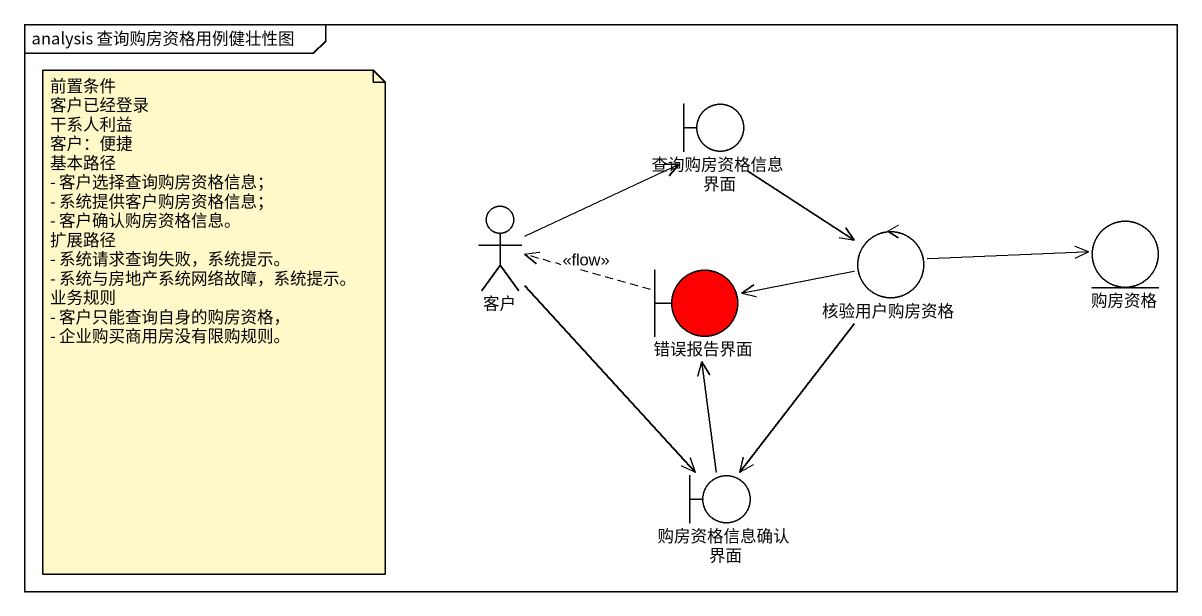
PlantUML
@startuml
mainframe analysis 查询购房资格用例健壮性图
boundary 查询购房资格信息界面
actor 客户
boundary 错误报告界面 #FF0000
control 核验用户购房资格
entity 购房资格
boundary 购房资格信息确认界面
查询购房资格信息界面 --> 核验用户购房资格
客户 -right-> 查询购房资格信息界面
客户 --> 购房资格信息确认界面
错误报告界面 .left.> 客户 : <<flow>>
核验用户购房资格 -left-> 错误报告界面
核验用户购房资格 -right-> 购房资格
核验用户购房资格 --> 购房资格信息确认界面
购房资格信息确认界面 -up-> 错误报告界面
note as N1
  前置条件
  客户已经登录
  干系人利益
  客户：便捷
  基本路径
  - 客户选择查询购房资格信息；
  - 系统提供客户购房资格信息；
  - 客户确认购房资格信息。
  扩展路径
  - 系统请求查询失败，系统提示。
  - 系统与房地产系统网络故障，系统提示。
  业务规则
  - 客户只能查询自身的购房资格，
  - 企业购买商用房没有限购规则。
end note
@enduml
